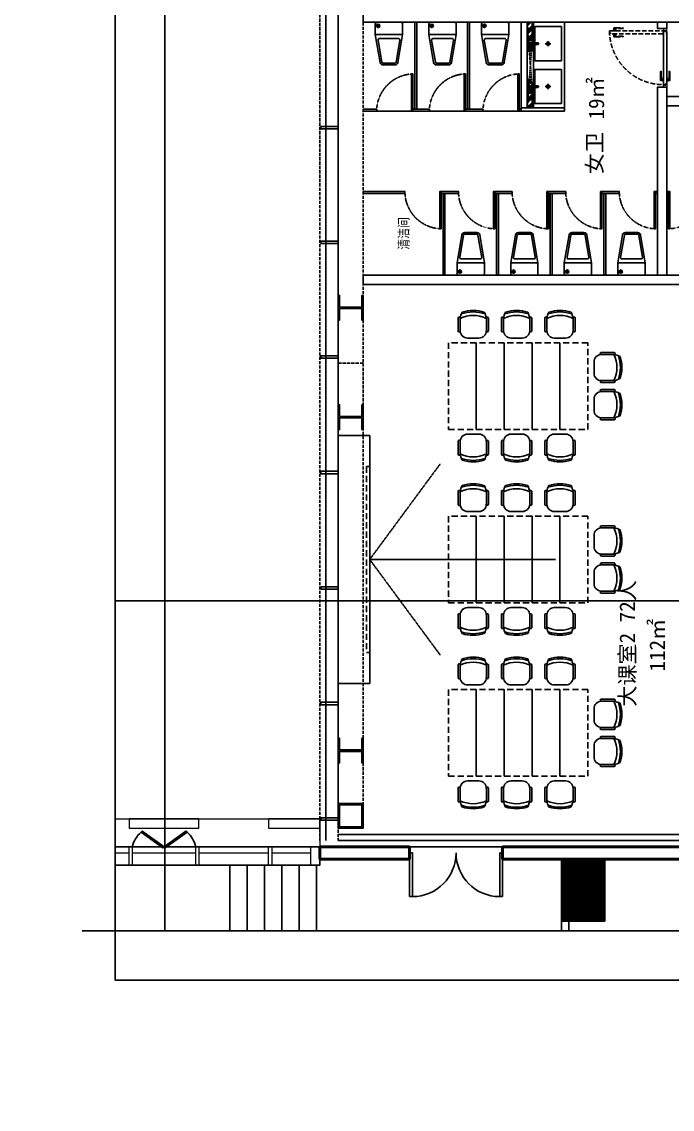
# Model space of a CAD drawing. Header units: millimetres. Extents: x 285006 to 3037698, y -2820855 to 192241.
# Drawn here: x 843647 to 854145, y -673337 to -655776 of the extents above; entities that cross this region are included whole.
import ezdxf
from ezdxf.enums import TextEntityAlignment as Align
from ezdxf.xclip import XClip

# ---------------------------------------------------------------- set-up
doc = ezdxf.new("R2010")
doc.units = ezdxf.units.MM
doc.header["$XCLIPFRAME"] = 2
for name, pattern in [('1#C-6F$0$CONTINOUS', [0]), ('1#C-6F$0$DASHED2', [0.375, 0.25, -0.125]), ('__DASH', [0.35, 0.25, -0.1]), ('DASH', [0.35, 0.25, -0.1]), ('DASHED', [0.75, 0.5, -0.25]), ('HIDDEN', [0.375, 0.25, -0.125]), ('WALL-1C-6F-1$0$CONTINOUS', [0])]:
    doc.linetypes.add(name, pattern=pattern)
for name, color, linetype in [('!PboDS-洁具', 31, 'Continuous'), ('!PboDS-门', 60, 'Continuous'), ('!PboEL-剖面粗实线', 160, 'Continuous'), ('1#C-6F$0$0-XREF', 7, 'Continuous'), ('1#C-6F$0$S-W-BEAMLINE', 4, '1#C-6F$0$DASHED2'), ('4玻璃幕墙', 1, 'Continuous'), ('6铝型材', 8, 'Continuous'), ('___', 4, 'Continuous'), ('__附着_A10-J_KJ_2_B_28F_SEN22M3I_设计区$0$A_WALL_BRIK(砌块墙)', 190, 'Continuous'), ('COL-1A1B-4~12$0$S-PUB-COL', 6, 'Continuous'), ('COL-1A1B-4~12$0$S-PUB-COLHATCH', 8, 'Continuous'), ('DOOR', 60, 'Continuous'), ('DOOR--02', 8, 'Continuous'), ('DS-FINISH', 20, 'Continuous'), ('FF-FURN', 51, 'Continuous'), ('FF-TEXT', 50, 'Continuous'), ('FF-活动家具', 51, 'Continuous'), ('WALL', 255, 'Continuous'), ('WALL-1A1B-6F$0$A-DOOR', 142, 'Continuous'), ('WALL-地台', 8, 'Continuous')]:
    doc.layers.add(name, color=color, linetype=linetype)
for name, color, linetype, lineweight in [('EXWALL-1B-6F$0$A-FLOR-UNDR', 11, 'Continuous', 18), ('EXWALL-1B-6F$0$A-WALL-GLAZ', 142, 'Continuous', 18), ('EXWALL-1B-6F$0$A-WALL-STON', 31, 'Continuous', 18), ('WALL-1A1B-6F$0$A-WALL', 2, 'Continuous', 50), ('WALL-1C-6F-1$0$A-FLOR-UNDR', 11, 'Continuous', 18), ('WALL-1C-6F-1$0$A-WALL-GLAZ', 142, 'Continuous', 18)]:
    doc.layers.add(name, color=color, linetype=linetype, lineweight=lineweight)
doc.styles.add('DIA', font='')
doc.styles.add('T9-L46$0$CCDI-TOG-01', font='arial.ttf')
doc.styles.get('DIA').set_extended_font_data('SimSun')

# ---------------------------------------------------------------- blocks, each defined once
blk = doc.blocks.new('WALL-1C-6F-1$0$mullion_____')
at = {"layer": '6铝型材'}
for p, q in [((-36798, -1713), (-36798, -1433)), ((-36798, -1433), (-36758, -1433)), ((-36758, -1713), (-36758, -1433)), ((-36798, -1713), (-36758, -1713)), ((-36778, -1713), (-36778, -1733))]:
    blk.add_line(p, q, dxfattribs=at)
blk = doc.blocks.new('WALL-1C-6F-1')
at = {"layer": '4玻璃幕墙'}
blk.add_lwpolyline([(98374985, 18794859), (98374985, 18768923)], dxfattribs=at)
at = {"layer": 'WALL-1C-6F-1$0$A-FLOR-UNDR', "linetype": 'WALL-1C-6F-1$0$CONTINOUS', "lineweight": -3, "ltscale": 3}
blk.add_line((98375185, 18769022), (98388435, 18769022), dxfattribs=at)
at = {"layer": 'WALL-地台', "linetype": 'DASH', "ltscale": 200}
blk.add_line((98374885, 18796546), (98374885, 18768923), dxfattribs=at)
blk.add_lwpolyline([(98375185, 18794859), (98375185, 18768923)], dxfattribs=at)
at = {"layer": 'WALL-1C-6F-1$0$A-WALL-GLAZ', "lineweight": -3, "rotation": 269.9999995734953}
for p in [(98376618, 18743657), (98376618, 18741805), (98376618, 18739953), (98376618, 18738088), (98376618, 18736224), (98376618, 18734359), (98376618, 18732494)]:
    blk.add_blockref('WALL-1C-6F-1$0$mullion_____', p, dxfattribs=at)
blk = doc.blocks.new('1#C-6F$0$A$C13D20D7F')
at = {"layer": '1#C-6F$0$S-W-BEAMLINE', "color": 6, "linetype": '1#C-6F$0$CONTINOUS'}
blk.add_lwpolyline([(380, 200), (20, 200), (20, 13), (0, 13), (0, 413), (20, 413), (20, 225), (380, 225), (380, 413), (400, 413), (400, 13), (380, 13)], close=True, dxfattribs=at)
blk = doc.blocks.new('1#C-6F$0$A$C346419F8')
at = {"layer": '1#C-6F$0$S-W-BEAMLINE', "color": 6, "linetype": '1#C-6F$0$CONTINOUS'}
for points in [[(0, 400), (0, 0), (400, 0), (400, 400)], [(20, 380), (20, 20), (380, 20), (380, 380)]]:
    blk.add_lwpolyline(points, close=True, dxfattribs=at)
blk = doc.blocks.new('dfgdergherhre')
at = {"layer": 'WALL-地台', "linetype": 'DASH', "ltscale": 200}
for p, q in [((3268329, 4582349, 0), (3268329, 4588391, 0)), ((3268729, 4582349, 0), (3268729, 4588391, 0)), ((3268329, 4582349, 0), (3268329, 4580983, 0)), ((3268729, 4582349, 0), (3268729, 4580983, 0)), ((3268729, 4581654, 0), (3268329, 4581654, 0)), ((3268329, 4575599, 0), (3268329, 4580983, 0)), ((3268729, 4575599, 0), (3268729, 4580983, 0)), ((3268329, 4575199, 0), (3268329, 4574546, 0)), ((3268729, 4575199, 0), (3268729, 4574546, 0))]:
    blk.add_line(p, q, dxfattribs=at)
at = {"layer": '1#C-6F$0$0-XREF', "ltscale": 1.5, "rotation": 359.999308722076}
for name, p in [('1#C-6F$0$A$C13D20D7F', (3268329, 4582337, 0)), ('1#C-6F$0$A$C13D20D7F', (3268329, 4580571, 0)), ('1#C-6F$0$A$C13D20D7F', (3268329, 4575186, 0)), ('1#C-6F$0$A$C346419F8', (3268329, 4574146, 0))]:
    blk.add_blockref(name, p, dxfattribs=at)
blk = doc.blocks.new('WALL-1A1B-6F$0$_A0GGR')
for p, q in [((-0.5, 0), (-0.5, -0.47)), ((-0.5, 0), (-0.47, 0)), ((-0.47, 0), (-0.47, -0.47)), ((0.47, 0), (0.47, -0.47)), ((0.5, 0), (0.47, 0)), ((0.5, 0), (0.5, -0.47)), ((-0.5, -0.47), (-0.47, -0.47)), ((0.5, -0.47), (0.47, -0.47))]:
    blk.add_line(p, q)
for centre, start, end in [((-0.47, 0), 270, 0), ((0.47, 0), 180, 270)]:
    blk.add_arc(centre, 0.47, start, end)
blk = doc.blocks.new('EXWALL-1B-6F$0$幕墙-1125陶板单元')
blk.add_lwpolyline([(-562.5, 150), (562.5, 150), (562.5, 0), (-562.5, 0)], close=True)
blk = doc.blocks.new('EXWALL-1B-6F$0$ef')
at = {"layer": 'EXWALL-1B-6F$0$A-WALL-GLAZ', "lineweight": -3}
for points in [[(98270726, 18746787), (98270744, 18746769), (98271098, 18747022), (98271079, 18747040)], [(98271469, 18746787), (98271451, 18746769), (98271098, 18747022), (98271116, 18747040)]]:
    blk.add_lwpolyline(points, close=True, dxfattribs=at)
for centre, start, end in [((98271019, 18747123), 193.0402, 228.8588), ((98271176, 18747123), 311.1412, 346.9598)]:
    blk.add_arc(centre, 446, start, end, dxfattribs=at)
blk = doc.blocks.new('EXWALL-1B-6F')
at = {"layer": 'EXWALL-1B-6F$0$A-FLOR-UNDR'}
blk.add_lwpolyline([(98333335, 18769022), (98333335, 18769272), (98374885, 18769272), (98374885, 18768822)], dxfattribs=at)
at = {"layer": 'EXWALL-1B-6F$0$A-WALL-GLAZ', "lineweight": -3}
for p, q in [((98333635, 18768822), (98374885, 18768822)), ((98374885, 18768822), (98374885, 18768622))]:
    blk.add_line(p, q, dxfattribs=at)
at = {"layer": 'EXWALL-1B-6F$0$A-WALL-GLAZ'}
for p, q in [((98370685, 18768722), (98371810, 18768722)), ((98371860, 18768722), (98372885, 18768722)), ((98372935, 18768722), (98374060, 18768722)), ((98374110, 18768722), (98374735, 18768722)), ((98374885, 18768622), (98374885, 18768522)), ((98370723, 18768522), (98374885, 18768522))]:
    blk.add_line(p, q, dxfattribs=at)
for points in [[(98371810, 18768822), (98371860, 18768822), (98371860, 18768522), (98371810, 18768522)], [(98372885, 18768822), (98372935, 18768822), (98372935, 18768522), (98372885, 18768522)], [(98374060, 18768822), (98374110, 18768822), (98374110, 18768522), (98374060, 18768522)], [(98374735, 18768522), (98374885, 18768522), (98374885, 18768822), (98374735, 18768822)]]:
    blk.add_lwpolyline(points, close=True, dxfattribs=at)
at = {"layer": 'EXWALL-1B-6F$0$A-WALL-STON'}
blk.add_lwpolyline([(98374060, 18769122), (98374885, 18769122), (98374885, 18769272), (98374060, 18769272)], close=True, dxfattribs=at)
at = {"xscale": -1, "rotation": 180}
blk.add_blockref('EXWALL-1B-6F$0$ef', (101275, 37515844), dxfattribs=at)
at = {"layer": 'EXWALL-1B-6F$0$A-WALL-STON', "xscale": -1, "rotation": 180}
blk.add_blockref('EXWALL-1B-6F$0$幕墙-1125陶板单元', (98372373, 18769272), dxfattribs=at)
blk = doc.blocks.new('A$C008C76B7')
at = {"color": 1}
blk.add_lwpolyline([(35910, -600), (35970, -600), (35970, -1200), (35850, -1200), (35850, -600)], close=True, dxfattribs=at)
blk = doc.blocks.new('DFGDFSHTHTR')
at = {"layer": 'COL-1A1B-4~12$0$S-PUB-COLHATCH'}
h = blk.add_hatch(dxfattribs=at)
h.set_pattern_fill('ANSI31', color=256)
h.set_pattern_definition([(45, (-97713643.1963, -18696461.15079), (-0.08838834764832, 0.08838834764832), [])])
h.paths.add_polyline_path([(552356, 65910), (553056, 65910), (553056, 66910), (552356, 66910)])
for p, q in [((547006, 66810), (547006, 64110)), ((547286, 66810), (547286, 64110)), ((547566, 66810), (547566, 64110)), ((547846, 66810), (547846, 64110)), ((548126, 66810), (548126, 64110)), ((548406, 66810), (548406, 64110))]:
    blk.add_line(p, q)
at = {"layer": 'COL-1A1B-4~12$0$S-PUB-COL'}
blk.add_lwpolyline([(552356, 66910), (553056, 66910), (553056, 65910), (552356, 65910)], close=True, dxfattribs=at)
at = {"layer": 'Defpoints'}
blk.add_lwpolyline([(532406, 66910), (544306, 66910), (544306, 66810), (548456, 66810), (548456, 67110), (562206, 67110), (562206, 66910), (562206, 66910), (562206, 45510), (561506, 45510), (561506, 45610), (553056, 45610), (553056, 45510), (552356, 45510), (552356, 45610), (544058, 45610), (544058, 45510), (543356, 45510)], dxfattribs=at)
at = {"layer": 'WALL-1A1B-6F$0$A-WALL'}
for p, q in [((549906, 67110), (548456, 67110)), ((548456, 67110), (548456, 66910)), ((549906, 66910), (549906, 67110)), ((552706, 67110), (551406, 67110)), ((551406, 66910), (551406, 67110)), ((562206, 67110), (552706, 67110)), ((549906, 66910), (548456, 66910)), ((553057, 66910), (551406, 66910)), ((562206, 66910), (553057, 66910))]:
    blk.add_line(p, q, dxfattribs=at)
for name, p in [('EXWALL-1B-6F', (-97826429, -18701712)), ('A$C008C76B7', (516506, 66510))]:
    blk.add_blockref(name, p)
at = {"layer": 'WALL-1A1B-6F$0$A-DOOR', "xscale": 1500, "yscale": 1500, "zscale": 2100}
blk.add_blockref('WALL-1A1B-6F$0$_A0GGR', (550656, 67010), dxfattribs=at)
blk = doc.blocks.new('A$C64783269')
at = {"layer": 'FF-活动家具'}
for p, q in [((1, 151), (1, 400)), ((41, 151), (41, 400)), ((570, 399), (570, 150)), ((610, 399), (610, 150)), ((419, 0), (191, 0))]:
    blk.add_line(p, q, dxfattribs=at)
for centre, radius, start, end in [((461, 332), 426, 152.8506, 170.8394), ((305, -144), 604, 64.0229, 115.9163), ((305, -200), 730, 70.8382, 109.1021), ((305, -192), 752, 72.7146, 107.2107), ((149, 332), 426, 9.0894, 27.0688), ((21, 405), 20.8, 344.5058, 195.4229), ((590, 405), 20.8, 344.5058, 195.4229), ((21, 145), 20.8, 164.5058, 15.4229), ((191, 150), 150, 179.9644, 269.9644), ((419, 150), 150, 269.9644, 359.9644), ((590, 145), 20.8, 164.5058, 15.4229)]:
    blk.add_arc(centre, radius, start, end, dxfattribs=at)
blk = doc.blocks.new('dfghdthrthrthrt')
at = {"layer": 'FF-FURN', "linetype": 'DASHED', "ltscale": 200}
for points in [[(850118, -661400), (850118, -662800), (850568, -662800), (850568, -661400)], [(850568, -661400), (850568, -662800), (851018, -662800), (851018, -661400)], [(851018, -661400), (851018, -662800), (851468, -662800), (851468, -661400)], [(851468, -661400), (851468, -662800), (851918, -662800), (851918, -661400)], [(851918, -661400), (851918, -662800), (852368, -662800), (852368, -661400)]]:
    blk.add_lwpolyline(points, close=True, dxfattribs=at)
at = {"layer": 'FF-FURN', "linetype": 'DASHED', "ltscale": 200, "xscale": 0.8, "yscale": 0.8, "zscale": 0.8}
for p in [(850274, -661325), (850974, -661325), (851674, -661325)]:
    blk.add_blockref('A$C64783269', p, dxfattribs=at)
at = {"layer": 'FF-FURN', "linetype": 'DASHED', "ltscale": 200}
for p, xscale, yscale, zscale, rotation in [((852468, -662044), -0.8, 0.8, 0.8, 269.9999999999999), ((852468, -662155), 0.8000000000000002, 0.8000000000000002, 0.8000000000000002, 270.0000006730583), ((850274, -662875), -0.8, 0.8, 0.8, 180), ((850974, -662875), -0.8, 0.8, 0.8, 180), ((851674, -662875), -0.8, 0.8, 0.8, 180)]:
    blk.add_blockref('A$C64783269', p, dxfattribs=dict(at, xscale=xscale, yscale=yscale, zscale=zscale, rotation=rotation))
blk = doc.blocks.new('M--850')
at = {"layer": 'DOOR'}
blk.add_lwpolyline([(-912, 50), (-38, 50), (-38, 18), (-53, 18), (-53, 0), (-897, 0), (-897, 18), (-912, 18), (-912, 50)], dxfattribs=at)
at = {"layer": 'DOOR--02', "linetype": 'DASH', "ltscale": 300}
for p, q in [((-136, 819), (-136, 705)), ((10, 819), (10, 705))]:
    blk.add_line(p, q, dxfattribs=at)
at = {"layer": 'DOOR--02'}
for p, q in [((-807, 98), (-693, 98)), ((-807, -48), (-693, -48))]:
    blk.add_line(p, q, dxfattribs=at)
at = {"layer": 'DOOR--02', "linetype": 'DASH', "ltscale": 300}
for points in [[(-38, 924), (-38, 50), (-70, 50), (-70, 65), (-88, 65), (-88, 909), (-70, 909), (-70, 924), (-38, 924)], [(-100, 820), (-100, 854), (-138, 854), (-138, 811)], [(-138, 854), (-126, 845), (-126, 819)], [(-138, 819), (-138, 705), (-126, 705), (-126, 819)], [(-128, 819), (-138, 819)], [(-128, 819), (-100, 819), (-100, 819)], [(-88, 819), (-88, 869), (-98, 869), (-98, 819), (-88, 819)], [(-98, 852), (-88, 852)], [(-98, 835), (-88, 835)], [(-38, 869), (-38, 869)], [(-38, 819), (-38, 869), (-28, 869), (-28, 819), (-38, 819)], [(-28, 852), (-38, 852)], [(-28, 835), (-38, 835)], [(-26, 820), (-26, 854), (12, 854), (12, 811)], [(2, 819), (-26, 819), (-26, 819)], [(12, 854), (0, 845), (0, 819)], [(12, 819), (12, 705), (0, 705), (0, 819)], [(2, 819), (12, 819)]]:
    blk.add_lwpolyline(points, dxfattribs=at)
for points in [[(-100, 854), (-100, 819), (-98, 819), (-98, 854)], [(-26, 854), (-26, 819), (-28, 819), (-28, 854)]]:
    blk.add_lwpolyline(points, close=True, dxfattribs=at)
at = {"layer": 'DOOR--02'}
for points in [[(-807, 50), (-857, 50), (-857, 60), (-807, 60), (-807, 50)], [(-857, 50), (-857, 50)], [(-808, 62), (-842, 62), (-842, 100), (-799, 100)], [(-807, 100), (-693, 100), (-693, 88), (-807, 88)], [(-807, 90), (-807, 100)], [(-807, 90), (-807, 62), (-807, 62)], [(-807, 0), (-857, 0), (-857, -10), (-807, -10), (-807, 0)], [(-808, -12), (-842, -12), (-842, -50), (-799, -50)], [(-807, -40), (-807, -12), (-807, -12)], [(-807, -50), (-693, -50), (-693, -38), (-807, -38)], [(-807, -40), (-807, -50)]]:
    blk.add_lwpolyline(points, dxfattribs=at)
at = {"layer": 'DOOR--02', "ltscale": 0.1}
for points in [[(-842, 100), (-833, 88), (-807, 88)], [(-840, 60), (-840, 50)], [(-823, 60), (-823, 50)], [(-842, -50), (-833, -38), (-807, -38)], [(-840, -10), (-840, 0)], [(-823, -10), (-823, 0)]]:
    blk.add_lwpolyline(points, dxfattribs=at)
at = {"layer": 'DOOR--02'}
for points in [[(-842, 62), (-807, 62), (-807, 60), (-842, 60)], [(-842, -12), (-807, -12), (-807, -10), (-842, -10)]]:
    blk.add_lwpolyline(points, close=True, dxfattribs=at)
at = {"layer": 'DOOR--02', "linetype": 'DASH', "ltscale": 300}
blk.add_arc((-35, 50), 874, 90.1967, 182.0982, dxfattribs=at)
at = {"layer": 'DS-FINISH', "linetype": 'Continuous', "lineweight": 0, "ltscale": 1000}
for points in [[(-915, 15), (-900, 15), (-900, 0), (-950, 0), (-950, 50), (-915, 50)], [(-35, 15), (-50, 15), (-50, 0), (0, 0), (0, 50), (-35, 50)]]:
    blk.add_lwpolyline(points, close=True, dxfattribs=at)
blk = doc.blocks.new('*U507')
blk.add_blockref('M--850', (0, 0))
blk = doc.blocks.new('156g1reh1trh1tr')
at = {"layer": '!PboDS-门'}
blk.add_lwpolyline([(-104292, 114364), (-104292, 114394), (-105092, 114394), (-105092, 114364)], close=True, dxfattribs=at)
at = {"layer": '!PboDS-门', "color": 8, "linetype": 'HIDDEN', "ltscale": 10}
blk.add_arc((-104291, 114342), 802, 90.0917, 178.0896, dxfattribs=at)
blk = doc.blocks.new('DSGDGERGHER')
at = {"layer": '!PboDS-洁具'}
for p, q in [((856577, -58804), (856577, -58777)), ((856577, -58777), (856587, -58777)), ((856577, -58804), (856577, -58841)), ((856587, -58804), (856587, -58777)), ((856587, -58804), (856605, -58804)), ((856587, -58814), (856605, -58814)), ((856587, -58814), (856587, -58841)), ((856472, -58879), (856452, -58879)), ((856472, -58899), (856452, -58899)), ((856472, -58877), (856458, -58877)), ((856472, -58902), (856458, -58902)), ((856472, -58902), (856472, -58877)), ((856473, -58878), (856472, -58878)), ((856473, -58901), (856472, -58901)), ((856604, -58877), (856473, -58877)), ((856473, -58902), (856473, -58877)), ((856604, -58879), (856473, -58879)), ((856604, -58899), (856473, -58899)), ((856604, -58902), (856473, -58902)), ((856587, -58841), (856577, -58841)), ((856577, -58974), (856577, -58937)), ((856587, -58937), (856577, -58937)), ((856577, -58974), (856577, -59001)), ((856577, -59001), (856587, -59001)), ((856587, -58964), (856587, -58937)), ((856587, -58964), (856605, -58964)), ((856587, -58974), (856605, -58974)), ((856587, -58974), (856587, -59001)), ((856604, -58864), (856604, -58914)), ((856604, -58864), (856609, -58864)), ((856604, -58914), (856609, -58914)), ((856609, -58864), (856609, -58914))]:
    blk.add_line(p, q, dxfattribs=at)
for points in [[(856609, -58814), (856609, -58784), (856605, -58784), (856605, -58804)], [(856609, -58814), (856609, -58814), (856609, -58834), (856605, -58834), (856605, -58804)], [(856628, -59009), (856609, -59009), (856609, -58769), (856628, -58769)], [(856628, -58769), (856628, -59009)], [(856609, -58964), (856609, -58964), (856609, -58944), (856605, -58944), (856605, -58974)], [(856609, -58964), (856609, -58994), (856605, -58994), (856605, -58974)]]:
    blk.add_lwpolyline(points, dxfattribs=at)
blk.add_arc((856458, -58889), 12.5, 90.0022, 270.0022, dxfattribs=at)
blk = doc.blocks.new('做成ACAD TuKuai0408')
at = {"linetype": 'Continuous'}
blk.add_lwpolyline([(0, -192, 0.428333), (28, -220), (199, -220), (650, -144, 0.366124), (690, -97), (690, 97, 0.366124), (650, 144), (199, 220), (28, 220, 0.415921), (0, 192)], format="xyb", close=True, dxfattribs=at)
blk.add_lwpolyline([(199, 201), (199, -201)], dxfattribs=at)
blk.add_lwpolyline([(661, 97), (661, -97, -0.366124), (645, -116), (287, -176, -0.463996), (265, -158), (265, 158, -0.463996), (287, 176), (645, 116, -0.366124), (661, 97)], format="xyb", dxfattribs=at)
blk.add_lwpolyline([(58, -171), (85, -171), (85, -180), (58, -180)], close=True, dxfattribs=at)
for centre, radius, start, end in [((180, 201), 19, 0, 90), ((58, -175), 26.5, 8.4409, 348.353), ((180, -201), 19, 270, 0)]:
    blk.add_arc(centre, radius, start, end, dxfattribs=at)
at = {"color": 8, "linetype": 'Continuous'}
for radius, start, end in [(21.5, 10.4282, 345.5854), (16.5, 13.6515, 341.0589), (11.5, 19.8201, 332.2041)]:
    blk.add_arc((58, -175), radius, start, end, dxfattribs=at)
blk = doc.blocks.new('DFHRTHRTJYTJYT')
at = {"layer": 'FF-TEXT', "color": 50, "style": 'DIA'}
for s, p in [('大课室2 72人 ', (927192, -665730, 0)), ('112㎡', (927675, -665843, 0))]:
    blk.add_text(s, height=250, rotation=90.0848, dxfattribs=at).set_placement(p, align=Align.MIDDLE_CENTER)

msp = doc.modelspace()

# ---------------------------------------------------------------- hatches: boundary and pattern name
at = {"layer": '!PboEL-剖面粗实线', "linetype": 'DASH', "ltscale": 10}
h = msp.add_hatch(dxfattribs=at)
h.set_pattern_fill('ANSI34', color=250, scale=5, angle=180, style=0)
h.set_pattern_definition([(225, (2040925.62, -881117.125), (67.351921, -67.351921), []), (225, (2040903.17, -881117.125), (67.351921, -67.351921), []), (225, (2040880.72, -881117.125), (67.351921, -67.351921), []), (225, (2040858.27, -881117.125), (67.351921, -67.351921), [])])
h.paths.add_polyline_path([(851805.5, -656243.6), (851805.5, -655783.6), (851885.5, -655783.6), (851885.5, -656243.6)])
h = msp.add_hatch(dxfattribs=at)
h.set_pattern_fill('ANSI34', color=250, scale=5, angle=180, style=0)
h.set_pattern_definition([(225, (2040925.62, -882092.12), (67.351921, -67.351921), []), (225, (2040903.17, -882092.12), (67.351921, -67.351921), []), (225, (2040880.72, -882092.12), (67.351921, -67.351921), []), (225, (2040858.27, -882092.12), (67.351921, -67.351921), [])])
h.paths.add_polyline_path([(851805.5, -657168.6), (851805.5, -656758.6), (851885.5, -656758.6), (851885.5, -657168.6)])

# ---------------------------------------------------------------- linework, layer by layer
at = {"layer": '!PboDS-洁具'}
for p, q in [((852135.5, -656130, 0), (852095.8, -656130.2, 0)), ((852140.5, -656125, 0), (852140.4, -656087.9, 0)), ((852140.5, -656135.1, 0), (852140.7, -656172.2, 0)), ((852145.6, -656130, 0), (852185.3, -656129.9, 0)), ((852140.5, -656817.2, 0), (852140.7, -656780, 0)), ((852135.5, -656822.2, 0), (852095.8, -656822.1, 0)), ((852140.5, -656827.2, 0), (852140.4, -656864.4, 0)), ((852145.6, -656822.2, 0), (852185.3, -656822.4, 0))]:
    msp.add_line(p, q, dxfattribs=at)
at = {"layer": '!PboDS-洁具', "elevation": 0}
for points in [[(849990.5, -655783.6), (850020.5, -655783.6), (850020.5, -657188.6), (849990.5, -657188.6)], [(850840.5, -655783.6), (850870.5, -655783.6), (850870.5, -657188.6), (850840.5, -657188.6)], [(851805.5, -657168.6), (852405.5, -657168.6), (852405.5, -655783.6), (851805.5, -655783.6)], [(852355.5, -655854.9), (852355.5, -656404.9), (851925.5, -656404.9), (851925.5, -655854.9)], [(852355.5, -657097.3), (852355.5, -656547.3), (851925.5, -656547.3), (851925.5, -657097.3)], [(849375.5, -657188.6), (849375.5, -657218.6), (849155.5, -657218.6), (849155.5, -657188.6)], [(850225.5, -657188.6), (850225.5, -657218.6), (849960.5, -657218.6), (849960.5, -657188.6)], [(851090.5, -657188.6), (851090.5, -657218.6), (850810.5, -657218.6), (850810.5, -657188.6)], [(851705.5, -657188.6), (851705.5, -657218.6), (851675.5, -657218.6), (851675.5, -657188.6)], [(849830.5, -658549.1), (849830.5, -658519.1), (849155.4, -658519.1), (849155.4, -658549.1)], [(850695.6, -658549.1), (850695.6, -658519.1), (850415.5, -658519.1), (850415.5, -658549.1)], [(851560.6, -658549.1), (851560.6, -658519.1), (851280.6, -658519.1), (851280.6, -658549.1)], [(852425.6, -658549.1), (852425.6, -658519.1), (852145.6, -658519.1), (852145.6, -658549.1)], [(853290.6, -658549.1), (853290.6, -658519.1), (853010.6, -658519.1), (853010.6, -658549.1)], [(853905.6, -658549.1), (853905.6, -658519.1), (853875.6, -658519.1), (853875.6, -658549.1)], [(854085.6, -658519.1), (854085.6, -658549.1), (854055.6, -658549.1), (854055.6, -658519.1)], [(850445.5, -658549.1), (850475.5, -658549.1), (850475.5, -659869.1), (850445.5, -659869.1)], [(851310.6, -658549.1), (851340.6, -658549.1), (851340.6, -659869.1), (851310.6, -659869.1)], [(852175.6, -658549.1), (852205.6, -658549.1), (852205.6, -659869.1), (852175.6, -659869.1)], [(853040.6, -658549.1), (853070.6, -658549.1), (853070.6, -659869.1), (853040.6, -659869.1)]]:
    msp.add_lwpolyline(points, close=True, dxfattribs=at)
for points in [[(851805.5, -657168.6), (851805.5, -655783.6), (851905.5, -655783.6), (851905.5, -657168.6), (851805.5, -657168.6)], [(849375.5, -657218.6), (851690.5, -657218.6)]]:
    msp.add_lwpolyline(points, dxfattribs=at)
at = {"layer": '!PboDS-洁具', "linetype": '__DASH', "ltscale": 100, "elevation": 0}
for points in [[(851805.5, -657168.6), (851905.5, -655783.6)], [(851805.5, -655783.6), (851905.5, -657168.6)]]:
    msp.add_lwpolyline(points, dxfattribs=at)
at = {"layer": '!PboDS-洁具', "elevation": 0}
for points in [[(852141, -656129.9, 1), (852140.1, -656129.9, 1)], [(852141, -656822.3, -1), (852140.1, -656822.3, -1)]]:
    msp.add_lwpolyline(points, format="xyb", close=True, dxfattribs=at)
at = {"layer": '!PboDS-洁具'}
for centre in [(852140.5, -656130, 0), (852140.5, -656822.2, 0)]:
    msp.add_circle(centre, 25.2, dxfattribs=at)
at = {"layer": '!PboEL-剖面粗实线', "color": 8, "linetype": 'DASH', "ltscale": 10, "elevation": 0}
for points in [[(851805.5, -656243.6), (851805.5, -655783.6), (851885.5, -655783.6), (851885.5, -656243.6)], [(851805.5, -657168.6), (851805.5, -656758.6), (851885.5, -656758.6), (851885.5, -657168.6)]]:
    msp.add_lwpolyline(points, close=True, dxfattribs=at)
at = {"color": 8, "linetype": 'DASH'}
for q in [(850396.7, -662920.8, 0), (852263.2, -664459.2, 0), (850396.7, -665997.6, 0)]:
    msp.add_line((849262.2, -664459.2, 0), q, dxfattribs=at)
at = {"elevation": 0}
msp.add_lwpolyline([(867541.9, -670454), (855513.2, -670454), (855385.7, -670886), (855310.7, -670064.8), (855198.3, -670454), (844621.7, -670454)], dxfattribs=at)
at = {"layer": '___', "elevation": 0}
for points in [[(852205.6, -659869.1), (853040.6, -659869.1)], [(853070.6, -659869.1), (853905.6, -659869.1)]]:
    msp.add_lwpolyline(points, dxfattribs=at)
at = {"layer": '__附着_A10-J_KJ_2_B_28F_SEN22M3I_设计区$0$A_WALL_BRIK(砌块墙)', "ltscale": 0.01, "elevation": 0}
msp.add_lwpolyline([(848755.4, -668998.5), (862005.4, -668998.6)], dxfattribs=at)
for points in [[(849905.7, -669298), (848455.7, -669298), (848455.7, -669098), (849905.7, -669098)], [(851405.7, -669298), (862205.7, -669298), (862205.7, -669098), (851405.7, -669098)]]:
    msp.add_lwpolyline(points, close=True, dxfattribs=at)
at = {"layer": 'Defpoints', "elevation": 0}
msp.add_lwpolyline([(845156.1, -613574.9), (865505.7, -613574.9), (865505.7, -671254), (845156.1, -671254)], close=True, dxfattribs=at)
at = {"layer": 'FF-FURN', "linetype": 'DASHED', "ltscale": 200, "elevation": 0}
msp.add_lwpolyline([(849212.2, -665959.2), (849262.2, -665959.2), (849262.2, -662959.2), (849212.2, -662959.2)], close=True, dxfattribs=at)
at = {"layer": 'WALL', "elevation": 0}
for points in [[(849155.5, -655783.6), (859805.8, -655783.7), (859805.8, -655633.7), (849155.5, -655633.6)], [(851805.5, -657168.6), (851705.5, -657168.6), (851705.5, -655783.6), (851805.5, -655783.6)], [(854055.6, -655883.7), (853905.6, -655883.7), (853905.6, -655783.7), (854055.6, -655783.7)], [(853905.6, -659869.1), (854055.6, -659869.1), (854055.6, -656833.7), (853905.6, -656833.7)], [(854055.6, -656983.6), (858005.8, -656983.6), (858005.8, -657133.7), (854055.6, -657133.7)], [(851705.5, -657218.6), (852405.5, -657218.6), (852405.5, -657168.6), (851705.5, -657168.6)], [(849155.4, -660019.1), (859905.6, -660019.1), (859905.6, -659869.1), (849155.4, -659869.1)], [(849262.2, -666459.2), (848755.5, -666459.2), (848755.5, -662459.2), (849262.2, -662459.2)]]:
    msp.add_lwpolyline(points, close=True, dxfattribs=at)

# ---------------------------------------------------------------- block references
at = {"layer": '!PboDS-洁具'}
for name, p, rotation in [('做成ACAD TuKuai0408', (849573, -655783.6, 0), 270), ('做成ACAD TuKuai0408', (850438, -655783.6, 0), 270), ('做成ACAD TuKuai0408', (851288, -655783.6, 0), 270), ('DSGDGERGHER', (1708433.9, -715018.8, 0), 180)]:
    msp.add_blockref(name, p, dxfattribs=dict(at, rotation=rotation))
at = {"layer": '!PboDS-洁具', "xscale": -1}
msp.add_blockref('DSGDGERGHER', (1708433.9, -597933.4, 0), dxfattribs=at)
at = {"layer": '!PboDS-洁具', "xscale": -1, "rotation": 270}
for p in [(850893.1, -659869.1, 0), (851758.1, -659869.1, 0), (852623.1, -659869.1, 0), (853488.1, -659869.1, 0)]:
    msp.add_blockref('做成ACAD TuKuai0408', p, dxfattribs=at)
at = {"layer": '!PboDS-门', "extrusion": (0, 0, -1), "yscale": 0.7499999999720603, "zscale": -0.7499999999720603}
for p, xscale, rotation in [((-935733.3, -735437.6, 0), 0.7499999999720603, 270), ((-936583.3, -735437.6, 0), 0.7499999999720603, 270), ((-937448.3, -735437.6, 0), 0.7499999999720603, 270), ((-936188.3, -580300.1, 0), -0.7499999999720603, 270), ((-937053.3, -580300.1, 0), -0.7499999999720603, 270), ((-937918.4, -580300.1, 0), -0.7499999999720603, 270), ((-938783.4, -580300.1, 0), -0.7499999999720603, 270), ((-939648.4, -580300.1, 0), -0.7499999999720603, 270), ((-768312.8, -580300.1, 0), 0.7499999999720603, 90.00000000000001)]:
    msp.add_blockref('156g1reh1trh1tr', p, dxfattribs=dict(at, xscale=xscale, rotation=rotation))
at = {"layer": '1#C-6F$0$0-XREF', "ltscale": 1.5}
ref = msp.add_blockref('WALL-1C-6F-1', (-97526656.2, -19436734.2, 0), dxfattribs=dict(at, rotation=359.999308722076))
XClip(ref).set_block_clipping_path([(98372385.8231538981, 18767467.007476639), (98391135.4026873261, 18767467.2336917371), (98391134.7242774069, 18823696.4636914618), (98372385.144743979, 18823696.2374763638)])
at = {"layer": '___'}
for name, p in [('DFHRTHRTJYTJYT', (-73772.5, 0)), ('dfghdthrthrthrt', (415, 439.9, 0)), ('dfghdthrthrthrt', (415, -2360.1, 0)), ('dfghdthrthrthrt', (415, -5160.1, 0))]:
    msp.add_blockref(name, p, dxfattribs=at)
ref = msp.add_blockref('DFGDFSHTHTR', (300000, -736208.1), dxfattribs=at)
XClip(ref).set_block_clipping_path([(545156.0811596321, 65754.0302144536), (562505.6606944352, 71079.9308441922)])
at = {"layer": '__附着_A10-J_KJ_2_B_28F_SEN22M3I_设计区$0$A_WALL_BRIK(砌块墙)'}
msp.add_blockref('dfgdergherhre', (-2419573.4, -5242944.6), dxfattribs=at)
at = {"layer": 'DS-FINISH', "rotation": 90.00000000000001}
msp.add_blockref('*U507', (854055.6, -655883.7, 0), dxfattribs=at)

# ---------------------------------------------------------------- texts
at = {"layer": 'FF-TEXT', "color": 50, "style": 'DIA'}
msp.add_text('19㎡', height=250, rotation=90.08483, dxfattribs=at).set_placement((852898.6, -657013.6, 0), align=Align.MIDDLE)
msp.add_text('女卫', height=250, rotation=90.08483, dxfattribs=at).set_placement((853017.5, -657894.9, 0), align=Align.CENTER)
at = {"layer": 'FF-TEXT', "color": 2, "style": 'T9-L46$0$CCDI-TOG-01', "width": 0.8}
msp.add_text('清洁间', height=160, rotation=90, dxfattribs=at).set_placement((849889.9, -659455.8, 0))

doc.saveas('drawing.dxf')
